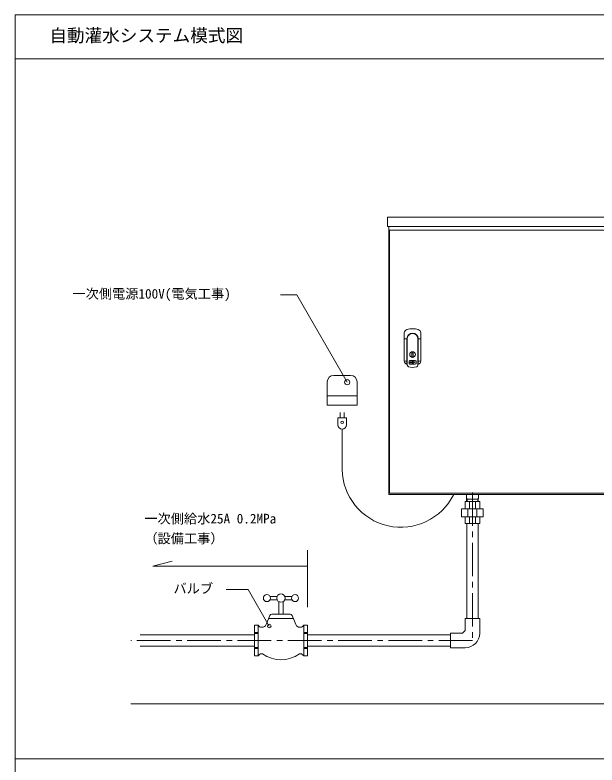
# Model space of a CAD drawing. Units: millimetres, scale not verified. Extents: x -79494 to 6471, y -2774 to 2774.
# Drawn here: x -1424 to -102, y 1069 to 2774 of the extents above; entities that cross this region are included whole.
import ezdxf
from ezdxf.enums import TextEntityAlignment as Align

# ---------------------------------------------------------------- set-up
doc = ezdxf.new("R2010")
doc.units = ezdxf.units.MM
doc.header["$LTSCALE"] = 4
doc.linetypes.add('USER2', pattern=[28.575, 19.05, -3.175, 3.175, -3.175])
for name, color, linetype, lineweight in [('0-1_WAKU', 7, 'Continuous', 18), ('0-3_moji', 7, 'Continuous', 18), ('0-6_buhin', 2, 'Continuous', 18), ('0-7_KANAMONO', 4, 'Continuous', 18), ('0-8_ZATU', 6, 'Continuous', 18), ('0-9_kansui2', 1, 'Continuous', 18), ('0-A_KUTAI', 3, 'Continuous', 18), ('0-D_sinsen', 3, 'USER2', 18)]:
    doc.layers.add(name, color=color, linetype=linetype, lineweight=lineweight)
doc.styles.add('ＭＳ ゴシック', font='')
doc.styles.get('ＭＳ ゴシック').set_extended_font_data('MS Gothic')

msp = doc.modelspace()

# ---------------------------------------------------------------- linework, layer by layer
at = {"layer": '0-1_WAKU'}
for p, q in [((-1423.549, 2674), (6470.951, 2674)), ((-1423.549, 1083), (6470.951, 1083))]:
    msp.add_line(p, q, dxfattribs=at)
msp.add_lwpolyline([(-1423.549, -2774), (6470.951, -2774), (6470.951, 2774), (-1423.549, 2774)], close=True, dxfattribs=at)
at = {"layer": '0-3_moji'}
for p, q in [((-783.541, 2137.762), (-820.817, 2137.762)), ((-668.979, 1939.335), (-783.541, 2137.762)), ((-759.394, 1557.715), (-759.394, 1427.983)), ((-1110.214, 1521.345), (-1066.899, 1532.632)), ((-759.394, 1521.345), (-1110.214, 1521.345))]:
    msp.add_line(p, q, dxfattribs=at)
msp.add_lwpolyline([(-846.064, 1385.029), (-893.88, 1467.849), (-943.581, 1467.849)], dxfattribs=at)
for centre, radius in [((-668.979, 1939.335), 6), ((-846.064, 1385.029), 4)]:
    msp.add_circle(centre, radius, dxfattribs=at)
at = {"layer": '0-6_buhin'}
for p, q in [((-398.085, 1680.867), (-398.085, 1684.183)), ((-398.085, 1680.867), (-397.691, 1668.243)), ((-397.847, 1673.243), (-371.124, 1673.243)), ((-372.404, 1673.243), (-372.56, 1668.243)), ((-371.05, 1675.588), (-372.404, 1673.243)), ((-371.28, 1668.243), (-370.885, 1680.867)), ((-370.885, 1680.867), (-370.885, 1684.183)), ((-391.32, 1651.743), (-391.32, 1668.243)), ((-377.651, 1651.743), (-377.651, 1668.243)), ((-367.985, 1652.243), (-367.985, 1668.243)), ((-359.985, 1651.743), (-408.985, 1651.743)), ((-408.985, 1651.743), (-408.985, 1633.243)), ((-394.634, 1633.243), (-394.634, 1651.743)), ((-374.337, 1633.243), (-374.337, 1651.743)), ((-391.32, 1618.243), (-391.32, 1633.243)), ((-377.651, 1618.243), (-377.651, 1633.243)), ((-367.985, 1618.243), (-367.985, 1632.743))]:
    msp.add_line(p, q, dxfattribs=at)
for points in [[(-396.411, 1668.243), (-396.567, 1673.243), (-397.92, 1675.588)], [(-400.985, 1652.243), (-400.985, 1668.243), (-367.985, 1668.243)], [(-408.985, 1633.243), (-359.985, 1633.243), (-359.985, 1651.743)], [(-367.985, 1618.243), (-400.985, 1618.243), (-400.985, 1632.743)]]:
    msp.add_lwpolyline(points, dxfattribs=at)
for centre, start, end in [((-401.485, 1652.243), 270, 0), ((-367.485, 1652.243), 180, 270), ((-401.485, 1632.743), 0, 90), ((-367.485, 1632.743), 90, 180)]:
    msp.add_arc(centre, 0.5, start, end, dxfattribs=at)
at = {"layer": '0-7_KANAMONO'}
for p, q in [((-577.204, 2293.183), (-577.204, 2314.517)), ((-577.204, 2314.517), (228.129, 2314.517)), ((228.129, 2293.183), (-577.204, 2293.183)), ((-574.537, 1684.183), (-574.537, 2293.183)), ((-572.537, 1686.85), (-572.537, 2285.183)), ((-572.537, 2285.183), (223.463, 2285.183)), ((-539.204, 2051.35), (-539.204, 1987.684)), ((-501.871, 1987.684), (-501.871, 2051.35)), ((-533.204, 2038.183), (-539.204, 2038.183)), ((-533.204, 2038.183), (-533.204, 1979.935)), ((-508.271, 1978.039), (-508.271, 2034.183)), ((-507.871, 2038.183), (-507.871, 1979.935)), ((-507.871, 2038.183), (-501.871, 2038.183)), ((-514.537, 1988.85), (-526.537, 1988.85)), ((-526.537, 1980.183), (-514.537, 1980.183)), ((-526.204, 1983.677), (-526.204, 1985.357)), ((-512.537, 1982.183), (-512.537, 1986.85)), ((225.463, 1684.183), (-574.537, 1684.183)), ((223.463, 1686.85), (-572.537, 1686.85)), ((-844.466, 1452.607), (-828.121, 1452.607)), ((-810.667, 1452.607), (-794.322, 1452.607)), ((-844.466, 1444.607), (-828.121, 1444.607)), ((-824.394, 1440.412), (-824.394, 1412.207)), ((-814.394, 1440.412), (-814.394, 1412.207)), ((-810.667, 1444.607), (-794.322, 1444.607)), ((-844.671, 1409.118), (-853.243, 1388.386)), ((-791.259, 1402.207), (-847.528, 1402.207)), ((-798.737, 1412.207), (-840.051, 1412.207)), ((-785.545, 1388.386), (-794.116, 1409.118)), ((-867.858, 1383.672), (-871.394, 1387.207)), ((-862.484, 1382.207), (-864.323, 1382.207)), ((-774.465, 1382.207), (-776.303, 1382.207)), ((-767.394, 1387.207), (-770.929, 1383.672)), ((-879.394, 1370.207), (-871.394, 1370.207)), ((-879.394, 1368.207), (-871.394, 1368.207)), ((-759.394, 1370.207), (-767.394, 1370.207)), ((-759.394, 1368.207), (-767.394, 1368.207)), ((-879.394, 1336.207), (-871.394, 1336.207)), ((-879.394, 1334.207), (-871.394, 1334.207)), ((-759.394, 1336.207), (-767.394, 1336.207)), ((-759.394, 1334.207), (-767.394, 1334.207)), ((-867.858, 1320.743), (-871.394, 1317.207)), ((-861.394, 1322.207), (-864.323, 1322.207)), ((-774.465, 1322.207), (-777.394, 1322.207)), ((-767.394, 1317.207), (-770.929, 1320.743))]:
    msp.add_line(p, q, dxfattribs=at)
for points in [[(-532.804, 2034.183), (-532.804, 1978.039), (-529.931, 1974.201)], [(-528.537, 1986.85), (-528.537, 1982.183), (-526.537, 1980.183)], [(-526.044, 1985.517), (-520.207, 1985.517), (-520.71, 1986.594)], [(-520.71, 1982.439), (-520.207, 1983.517), (-526.044, 1983.517)], [(-520.337, 1984.05), (-525.671, 1984.05), (-525.671, 1984.983), (-520.337, 1984.983)], [(-519.779, 1985.86), (-520.337, 1987.057), (-515.937, 1984.517)], [(-515.937, 1984.517), (-520.337, 1981.976), (-519.779, 1983.174)], [(-519.843, 1987.388), (-514.871, 1984.517), (-519.843, 1981.646)]]:
    msp.add_lwpolyline(points, dxfattribs=at)
for points in [[(-522.071, 1996.85), (-519.004, 1996.85), (-519.004, 2005.783), (-522.071, 2005.783)], [(-879.394, 1317.207), (-871.394, 1317.207), (-871.394, 1387.207), (-879.394, 1387.207)], [(-759.394, 1317.207), (-767.394, 1317.207), (-767.394, 1387.207), (-759.394, 1387.207)]]:
    msp.add_lwpolyline(points, close=True, dxfattribs=at)
for centre, radius in [((-520.537, 2002.183), 6.333), ((-851.394, 1448.607), 8), ((-819.394, 1448.607), 9.6), ((-787.394, 1448.607), 8)]:
    msp.add_circle(centre, radius, dxfattribs=at)
for centre, radius, start, end in [((-531.204, 2051.35), 8, 106.01339, 180), ((-520.537, 2014.183), 46.667, 90, 106.01339), ((-520.537, 2038.183), 12.667, 0, 180), ((-520.537, 2037.783), 12.267, 30, 150), ((-520.537, 2014.183), 46.667, 73.98661, 90), ((-509.871, 2051.35), 8, 0, 73.98661), ((-503.159, 2034.183), 29.645, 160.8326, 180), ((-537.916, 2034.183), 29.645, 360, 19.1674), ((-531.204, 1987.684), 8, 180, 253.98661), ((-520.537, 2117.684), 131.333, 261.82877, 264.46541), ((-520.537, 2024.85), 46.667, 253.98661, 254.76034), ((-526.537, 1986.85), 2, 90, 180), ((-526.044, 1985.357), 0.16, 90, 180), ((-526.044, 1983.677), 0.16, 180, 270), ((-520.152, 1986.854), 0.616, 60, 205), ((-520.152, 1982.179), 0.616, 155, 300), ((-520.337, 1985.599), 0.616, 270, 25), ((-520.337, 1983.434), 0.616, 335, 90), ((-514.537, 1986.85), 2, 0, 90), ((-514.537, 1982.183), 2, 270, 0), ((-512.271, 1978.039), 4, 286.36875, 0), ((-520.537, 2024.85), 46.667, 285.23966, 286.01339), ((-520.537, 2117.684), 131.333, 275.53459, 278.17123), ((-509.871, 1987.684), 8, 286.01339, 360), ((-520.537, 2006.183), 33.333, 253.63125, 286.36875), ((-840.051, 1407.207), 5, 90, 157.53673), ((-798.737, 1407.207), 5, 22.46327, 90), ((-864.323, 1387.207), 5, 225, 270), ((-862.484, 1392.207), 10, 270, 337.53673), ((-776.303, 1392.207), 10, 202.46327, 270), ((-774.465, 1387.207), 5, 270, 315), ((-864.323, 1317.207), 5, 90, 135), ((-819.394, 1378.207), 70, 233.1301, 306.8699), ((-774.465, 1317.207), 5, 45, 90)]:
    msp.add_arc(centre, radius, start, end, dxfattribs=at)
at = {"layer": '0-8_ZATU'}
for p, q in [((-661.624, 1954.905), (-699.29, 1954.905)), ((-714.29, 1939.905), (-714.29, 1887.238)), ((-646.624, 1887.238), (-646.624, 1939.905)), ((-646.624, 1908.029), (-714.29, 1908.029)), ((-714.29, 1887.238), (-646.624, 1887.238)), ((-690.193, 1858.566), (-670.721, 1858.566)), ((-690.193, 1842.301), (-690.193, 1858.566)), ((-685.325, 1858.566), (-685.325, 1870.394)), ((-675.589, 1858.566), (-675.589, 1870.394)), ((-670.721, 1858.566), (-670.721, 1842.301)), ((-680.457, 1741.268), (-680.457, 1832.565))]:
    msp.add_line(p, q, dxfattribs=at)
msp.add_circle((-680.457, 1847.935), 2.779, dxfattribs=at)
for centre, radius, start, end in [((-699.29, 1939.905), 15, 90, 180), ((-661.624, 1939.905), 15, 0, 90), ((-680.457, 1842.301), 9.736, 180, 0), ((-546.884, 1743.314), 133.589, 180.87731, 333.72825)]:
    msp.add_arc(centre, radius, start, end, dxfattribs=at)
at = {"layer": '0-9_kansui2'}
for p, q in [((-397.485, 1618.243), (-397.485, 1402.207)), ((-371.485, 1618.243), (-371.485, 1402.207)), ((-1139.056, 1365.207), (-879.394, 1365.207)), ((-759.394, 1365.207), (-434.485, 1365.207)), ((-1139.056, 1339.207), (-879.394, 1339.207)), ((-759.394, 1339.207), (-434.485, 1339.207))]:
    msp.add_line(p, q, dxfattribs=at)
for points in [[(-400.985, 1374.707), (-400.985, 1402.207), (-367.985, 1402.207), (-367.985, 1368.707)], [(-400.985, 1335.707), (-434.485, 1335.707), (-434.485, 1368.707), (-406.985, 1368.707), (-400.985, 1374.707)]]:
    msp.add_lwpolyline(points, dxfattribs=at)
msp.add_arc((-400.985, 1368.707), 33, 270, 0, dxfattribs=at)
at = {"layer": '0-A_KUTAI'}
msp.add_line((1839.821, 1208.243), (-1160.179, 1208.243), dxfattribs=at)
at = {"layer": '0-D_sinsen'}
msp.add_lwpolyline([(-384.485, 1688.743), (-384.485, 1352.207), (-1160.179, 1352.207)], dxfattribs=at)

# ---------------------------------------------------------------- texts
at = {"layer": '0-3_moji', "style": 'ＭＳ ゴシック'}
for s, height, p in [('自動灌水システム模式図', 29.33, (-1345.549, 2704)), ('一次側電源100V(電気工事)', 21.99, (-1293.134, 2122.762)), ('一次側給水25A 0.2MPa', 21.99, (-1129.748, 1611.64)), ('（設備工事）', 21.99, (-1129.748, 1566.64)), ('バルブ', 21.99, (-1063.536, 1452.849))]:
    msp.add_text(s, height=height, dxfattribs=at).set_placement(p, align=Align.BOTTOM_LEFT)

doc.saveas('drawing.dxf')
